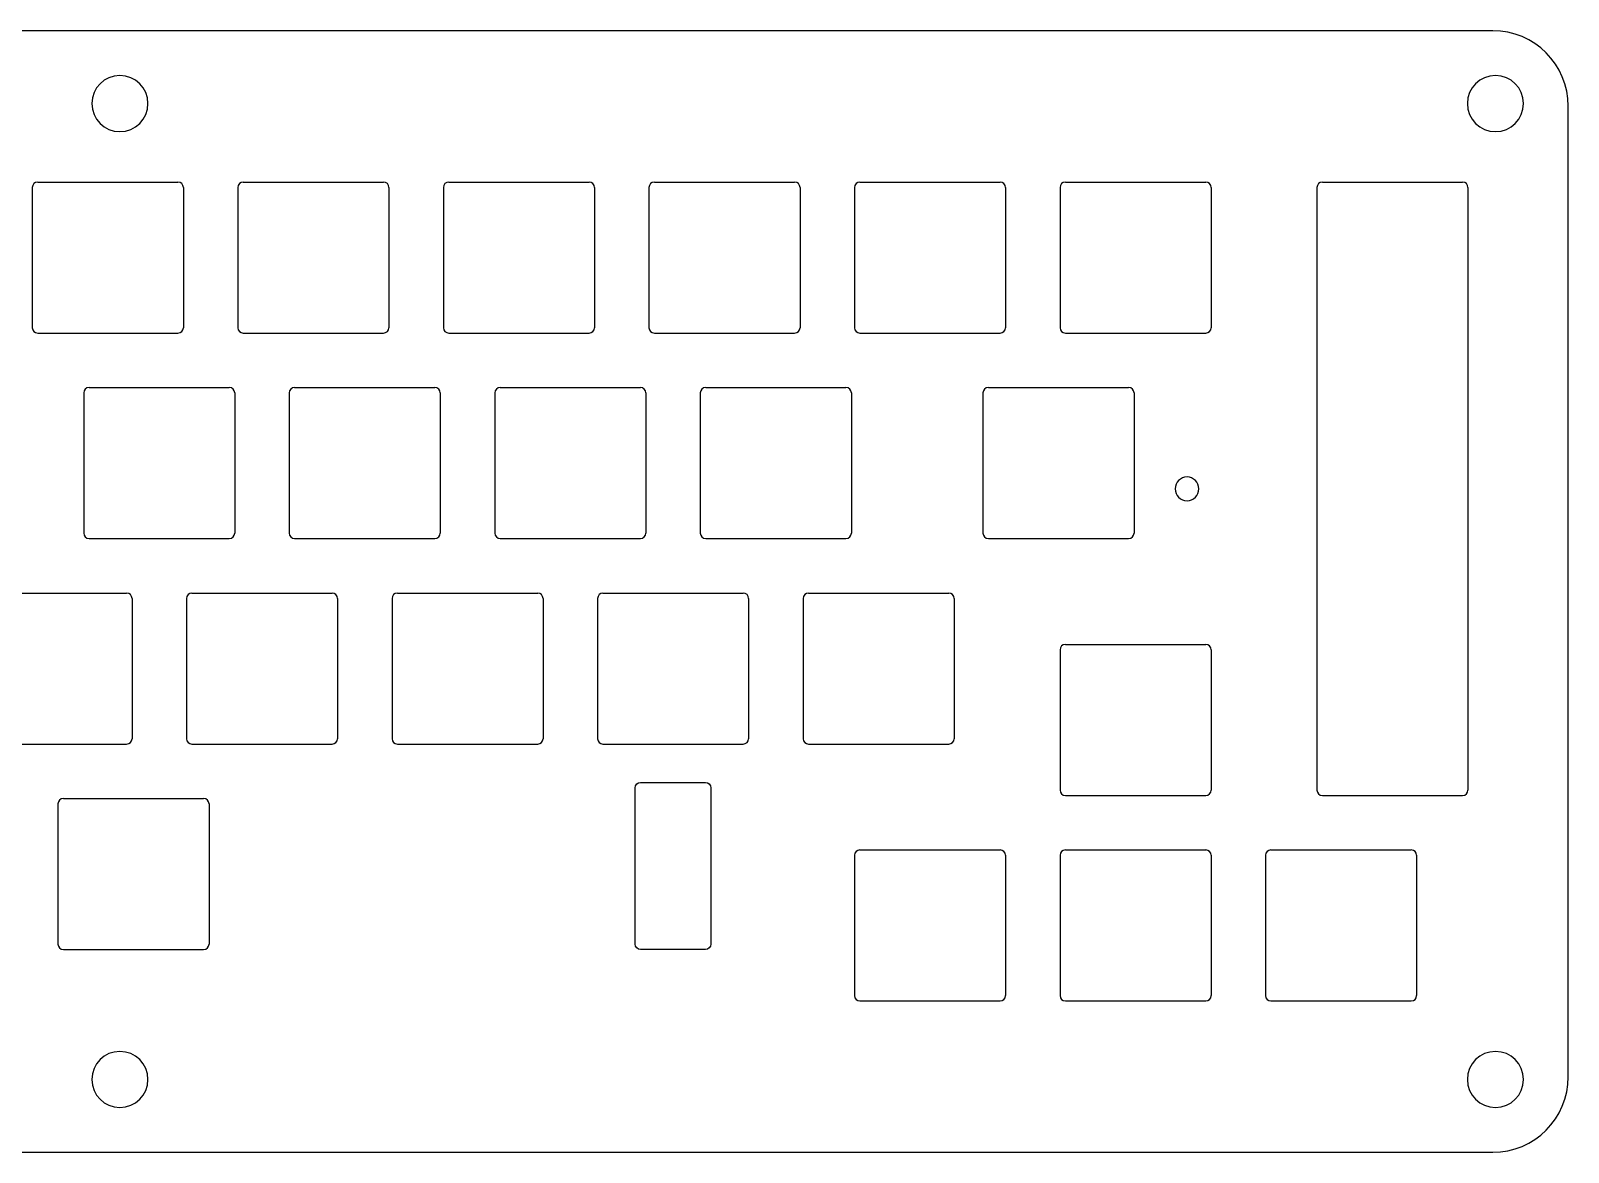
# Model space of a CAD drawing. Header units: millimetres. Extents: x 12 to 283, y -156 to -52.
# Drawn here: x 140.4 to 282.9, y -155.6 to -51.6 of the extents above; entities that cross this region are included whole.
import ezdxf

# ---------------------------------------------------------------- set-up
doc = ezdxf.new("R2010")
doc.units = ezdxf.units.MM
doc.header["$MEASUREMENT"] = 0
doc.layers.add('Layer 1', color=7, linetype='Continuous')

# ---------------------------------------------------------------- blocks, each defined once
blk = doc.blocks.new('block 50')
at = {"layer": 'Layer 1', "color": 7, "lineweight": 25, "true_color": 0xffffff}
blk.add_lwpolyline([(141.05, -65.63), (154.05, -65.63)], dxfattribs=at)
blk = doc.blocks.new('block 51')
at = {"layer": 'Layer 1', "color": 7, "lineweight": 25, "true_color": 0xffffff}
blk.add_lwpolyline([(141.05, -79.63), (154.05, -79.63)], dxfattribs=at)
blk = doc.blocks.new('block 52')
at = {"layer": 'Layer 1', "color": 7, "lineweight": 25, "true_color": 0xffffff}
blk.add_lwpolyline([(140.55, -66.13), (140.55, -79.13)], dxfattribs=at)
blk = doc.blocks.new('block 53')
at = {"layer": 'Layer 1', "color": 7, "lineweight": 25, "true_color": 0xffffff}
blk.add_lwpolyline([(154.55, -66.13), (154.55, -79.13)], dxfattribs=at)
blk = doc.blocks.new('block 54')
at = {"layer": 'Layer 1', "color": 7, "lineweight": 25, "true_color": 0xffffff}
blk.add_open_spline([(141.05, -65.63), (140.77, -65.63), (140.55, -65.85), (140.55, -66.13)], degree=3, dxfattribs=at)
blk = doc.blocks.new('block 55')
at = {"layer": 'Layer 1', "color": 7, "lineweight": 25, "true_color": 0xffffff}
blk.add_open_spline([(154.55, -66.13), (154.55, -65.85), (154.33, -65.63), (154.05, -65.63)], degree=3, dxfattribs=at)
blk = doc.blocks.new('block 56')
at = {"layer": 'Layer 1', "color": 7, "lineweight": 25, "true_color": 0xffffff}
blk.add_open_spline([(140.55, -79.13), (140.55, -79.4), (140.77, -79.63), (141.05, -79.63)], degree=3, dxfattribs=at)
blk = doc.blocks.new('block 57')
at = {"layer": 'Layer 1', "color": 7, "lineweight": 25, "true_color": 0xffffff}
blk.add_open_spline([(154.05, -79.63), (154.33, -79.63), (154.55, -79.4), (154.55, -79.13)], degree=3, dxfattribs=at)
blk = doc.blocks.new('block 58')
at = {"layer": 'Layer 1', "color": 7, "lineweight": 25, "true_color": 0xffffff}
blk.add_lwpolyline([(160.1, -65.63), (173.1, -65.63)], dxfattribs=at)
blk = doc.blocks.new('block 59')
at = {"layer": 'Layer 1', "color": 7, "lineweight": 25, "true_color": 0xffffff}
blk.add_lwpolyline([(160.1, -79.63), (173.1, -79.63)], dxfattribs=at)
blk = doc.blocks.new('block 60')
at = {"layer": 'Layer 1', "color": 7, "lineweight": 25, "true_color": 0xffffff}
blk.add_lwpolyline([(159.6, -66.13), (159.6, -79.13)], dxfattribs=at)
blk = doc.blocks.new('block 61')
at = {"layer": 'Layer 1', "color": 7, "lineweight": 25, "true_color": 0xffffff}
blk.add_lwpolyline([(173.6, -66.13), (173.6, -79.13)], dxfattribs=at)
blk = doc.blocks.new('block 62')
at = {"layer": 'Layer 1', "color": 7, "lineweight": 25, "true_color": 0xffffff}
blk.add_open_spline([(160.1, -65.63), (159.82, -65.63), (159.6, -65.85), (159.6, -66.13)], degree=3, dxfattribs=at)
blk = doc.blocks.new('block 63')
at = {"layer": 'Layer 1', "color": 7, "lineweight": 25, "true_color": 0xffffff}
blk.add_open_spline([(173.6, -66.13), (173.6, -65.85), (173.38, -65.63), (173.1, -65.63)], degree=3, dxfattribs=at)
blk = doc.blocks.new('block 64')
at = {"layer": 'Layer 1', "color": 7, "lineweight": 25, "true_color": 0xffffff}
blk.add_open_spline([(159.6, -79.13), (159.6, -79.4), (159.82, -79.63), (160.1, -79.63)], degree=3, dxfattribs=at)
blk = doc.blocks.new('block 65')
at = {"layer": 'Layer 1', "color": 7, "lineweight": 25, "true_color": 0xffffff}
blk.add_open_spline([(173.1, -79.63), (173.38, -79.63), (173.6, -79.4), (173.6, -79.13)], degree=3, dxfattribs=at)
blk = doc.blocks.new('block 66')
at = {"layer": 'Layer 1', "color": 7, "lineweight": 25, "true_color": 0xffffff}
blk.add_lwpolyline([(179.15, -65.63), (192.15, -65.63)], dxfattribs=at)
blk = doc.blocks.new('block 67')
at = {"layer": 'Layer 1', "color": 7, "lineweight": 25, "true_color": 0xffffff}
blk.add_lwpolyline([(179.15, -79.63), (192.15, -79.63)], dxfattribs=at)
blk = doc.blocks.new('block 68')
at = {"layer": 'Layer 1', "color": 7, "lineweight": 25, "true_color": 0xffffff}
blk.add_lwpolyline([(178.65, -66.13), (178.65, -79.13)], dxfattribs=at)
blk = doc.blocks.new('block 69')
at = {"layer": 'Layer 1', "color": 7, "lineweight": 25, "true_color": 0xffffff}
blk.add_lwpolyline([(192.65, -66.13), (192.65, -79.13)], dxfattribs=at)
blk = doc.blocks.new('block 70')
at = {"layer": 'Layer 1', "color": 7, "lineweight": 25, "true_color": 0xffffff}
blk.add_open_spline([(179.15, -65.63), (178.87, -65.63), (178.65, -65.85), (178.65, -66.13)], degree=3, dxfattribs=at)
blk = doc.blocks.new('block 71')
at = {"layer": 'Layer 1', "color": 7, "lineweight": 25, "true_color": 0xffffff}
blk.add_open_spline([(192.65, -66.13), (192.65, -65.85), (192.43, -65.63), (192.15, -65.63)], degree=3, dxfattribs=at)
blk = doc.blocks.new('block 72')
at = {"layer": 'Layer 1', "color": 7, "lineweight": 25, "true_color": 0xffffff}
blk.add_open_spline([(178.65, -79.13), (178.65, -79.4), (178.87, -79.63), (179.15, -79.63)], degree=3, dxfattribs=at)
blk = doc.blocks.new('block 73')
at = {"layer": 'Layer 1', "color": 7, "lineweight": 25, "true_color": 0xffffff}
blk.add_open_spline([(192.15, -79.63), (192.43, -79.63), (192.65, -79.4), (192.65, -79.13)], degree=3, dxfattribs=at)
blk = doc.blocks.new('block 74')
at = {"layer": 'Layer 1', "color": 7, "lineweight": 25, "true_color": 0xffffff}
blk.add_lwpolyline([(198.2, -65.63), (211.2, -65.63)], dxfattribs=at)
blk = doc.blocks.new('block 75')
at = {"layer": 'Layer 1', "color": 7, "lineweight": 25, "true_color": 0xffffff}
blk.add_lwpolyline([(198.2, -79.63), (211.2, -79.63)], dxfattribs=at)
blk = doc.blocks.new('block 76')
at = {"layer": 'Layer 1', "color": 7, "lineweight": 25, "true_color": 0xffffff}
blk.add_lwpolyline([(197.7, -66.13), (197.7, -79.13)], dxfattribs=at)
blk = doc.blocks.new('block 77')
at = {"layer": 'Layer 1', "color": 7, "lineweight": 25, "true_color": 0xffffff}
blk.add_lwpolyline([(211.7, -66.13), (211.7, -79.13)], dxfattribs=at)
blk = doc.blocks.new('block 78')
at = {"layer": 'Layer 1', "color": 7, "lineweight": 25, "true_color": 0xffffff}
blk.add_open_spline([(198.2, -65.63), (197.92, -65.63), (197.7, -65.85), (197.7, -66.13)], degree=3, dxfattribs=at)
blk = doc.blocks.new('block 79')
at = {"layer": 'Layer 1', "color": 7, "lineweight": 25, "true_color": 0xffffff}
blk.add_open_spline([(211.7, -66.13), (211.7, -65.85), (211.48, -65.63), (211.2, -65.63)], degree=3, dxfattribs=at)
blk = doc.blocks.new('block 80')
at = {"layer": 'Layer 1', "color": 7, "lineweight": 25, "true_color": 0xffffff}
blk.add_open_spline([(197.7, -79.13), (197.7, -79.4), (197.92, -79.63), (198.2, -79.63)], degree=3, dxfattribs=at)
blk = doc.blocks.new('block 81')
at = {"layer": 'Layer 1', "color": 7, "lineweight": 25, "true_color": 0xffffff}
blk.add_open_spline([(211.2, -79.63), (211.48, -79.63), (211.7, -79.4), (211.7, -79.13)], degree=3, dxfattribs=at)
blk = doc.blocks.new('block 82')
at = {"layer": 'Layer 1', "color": 7, "lineweight": 25, "true_color": 0xffffff}
blk.add_lwpolyline([(217.25, -65.63), (230.25, -65.63)], dxfattribs=at)
blk = doc.blocks.new('block 83')
at = {"layer": 'Layer 1', "color": 7, "lineweight": 25, "true_color": 0xffffff}
blk.add_lwpolyline([(217.25, -79.63), (230.25, -79.63)], dxfattribs=at)
blk = doc.blocks.new('block 84')
at = {"layer": 'Layer 1', "color": 7, "lineweight": 25, "true_color": 0xffffff}
blk.add_lwpolyline([(216.75, -66.13), (216.75, -79.13)], dxfattribs=at)
blk = doc.blocks.new('block 85')
at = {"layer": 'Layer 1', "color": 7, "lineweight": 25, "true_color": 0xffffff}
blk.add_lwpolyline([(230.75, -66.13), (230.75, -79.13)], dxfattribs=at)
blk = doc.blocks.new('block 86')
at = {"layer": 'Layer 1', "color": 7, "lineweight": 25, "true_color": 0xffffff}
blk.add_open_spline([(217.25, -65.63), (216.97, -65.63), (216.75, -65.85), (216.75, -66.13)], degree=3, dxfattribs=at)
blk = doc.blocks.new('block 87')
at = {"layer": 'Layer 1', "color": 7, "lineweight": 25, "true_color": 0xffffff}
blk.add_open_spline([(230.75, -66.13), (230.75, -65.85), (230.53, -65.63), (230.25, -65.63)], degree=3, dxfattribs=at)
blk = doc.blocks.new('block 88')
at = {"layer": 'Layer 1', "color": 7, "lineweight": 25, "true_color": 0xffffff}
blk.add_open_spline([(216.75, -79.13), (216.75, -79.4), (216.97, -79.63), (217.25, -79.63)], degree=3, dxfattribs=at)
blk = doc.blocks.new('block 89')
at = {"layer": 'Layer 1', "color": 7, "lineweight": 25, "true_color": 0xffffff}
blk.add_open_spline([(230.25, -79.63), (230.53, -79.63), (230.75, -79.4), (230.75, -79.13)], degree=3, dxfattribs=at)
blk = doc.blocks.new('block 90')
at = {"layer": 'Layer 1', "color": 7, "lineweight": 25, "true_color": 0xffffff}
blk.add_lwpolyline([(236.3, -65.63), (249.3, -65.63)], dxfattribs=at)
blk = doc.blocks.new('block 91')
at = {"layer": 'Layer 1', "color": 7, "lineweight": 25, "true_color": 0xffffff}
blk.add_lwpolyline([(236.3, -79.63), (249.3, -79.63)], dxfattribs=at)
blk = doc.blocks.new('block 92')
at = {"layer": 'Layer 1', "color": 7, "lineweight": 25, "true_color": 0xffffff}
blk.add_lwpolyline([(235.8, -66.13), (235.8, -79.13)], dxfattribs=at)
blk = doc.blocks.new('block 93')
at = {"layer": 'Layer 1', "color": 7, "lineweight": 25, "true_color": 0xffffff}
blk.add_lwpolyline([(249.8, -66.13), (249.8, -79.13)], dxfattribs=at)
blk = doc.blocks.new('block 94')
at = {"layer": 'Layer 1', "color": 7, "lineweight": 25, "true_color": 0xffffff}
blk.add_open_spline([(236.3, -65.63), (236.02, -65.63), (235.8, -65.85), (235.8, -66.13)], degree=3, dxfattribs=at)
blk = doc.blocks.new('block 95')
at = {"layer": 'Layer 1', "color": 7, "lineweight": 25, "true_color": 0xffffff}
blk.add_open_spline([(249.8, -66.13), (249.8, -65.85), (249.58, -65.63), (249.3, -65.63)], degree=3, dxfattribs=at)
blk = doc.blocks.new('block 96')
at = {"layer": 'Layer 1', "color": 7, "lineweight": 25, "true_color": 0xffffff}
blk.add_open_spline([(235.8, -79.13), (235.8, -79.4), (236.02, -79.63), (236.3, -79.63)], degree=3, dxfattribs=at)
blk = doc.blocks.new('block 97')
at = {"layer": 'Layer 1', "color": 7, "lineweight": 25, "true_color": 0xffffff}
blk.add_open_spline([(249.3, -79.63), (249.58, -79.63), (249.8, -79.4), (249.8, -79.13)], degree=3, dxfattribs=at)
blk = doc.blocks.new('block 98')
at = {"layer": 'Layer 1', "color": 7, "lineweight": 25, "true_color": 0xffffff}
blk.add_lwpolyline([(260.11, -65.63), (273.11, -65.63)], dxfattribs=at)
blk = doc.blocks.new('block 99')
at = {"layer": 'Layer 1', "color": 7, "lineweight": 25, "true_color": 0xffffff}
blk.add_lwpolyline([(260.11, -122.49), (273.11, -122.49)], dxfattribs=at)
blk = doc.blocks.new('block 100')
at = {"layer": 'Layer 1', "color": 7, "lineweight": 25, "true_color": 0xffffff}
blk.add_lwpolyline([(259.61, -66.13), (259.61, -121.99)], dxfattribs=at)
blk = doc.blocks.new('block 101')
at = {"layer": 'Layer 1', "color": 7, "lineweight": 25, "true_color": 0xffffff}
blk.add_open_spline([(260.11, -65.63), (259.84, -65.63), (259.61, -65.85), (259.61, -66.13)], degree=3, dxfattribs=at)
blk = doc.blocks.new('block 102')
at = {"layer": 'Layer 1', "color": 7, "lineweight": 25, "true_color": 0xffffff}
blk.add_open_spline([(273.61, -66.13), (273.61, -65.85), (273.39, -65.63), (273.11, -65.63)], degree=3, dxfattribs=at)
blk = doc.blocks.new('block 103')
at = {"layer": 'Layer 1', "color": 7, "lineweight": 25, "true_color": 0xffffff}
blk.add_open_spline([(259.61, -121.99), (259.61, -122.27), (259.84, -122.49), (260.11, -122.49)], degree=3, dxfattribs=at)
blk = doc.blocks.new('block 104')
at = {"layer": 'Layer 1', "color": 7, "lineweight": 25, "true_color": 0xffffff}
blk.add_open_spline([(273.11, -122.49), (273.39, -122.49), (273.61, -122.27), (273.61, -121.99)], degree=3, dxfattribs=at)
blk = doc.blocks.new('block 153')
at = {"layer": 'Layer 1', "color": 7, "lineweight": 25, "true_color": 0xffffff}
blk.add_lwpolyline([(145.81, -84.68), (158.81, -84.68)], dxfattribs=at)
blk = doc.blocks.new('block 154')
at = {"layer": 'Layer 1', "color": 7, "lineweight": 25, "true_color": 0xffffff}
blk.add_lwpolyline([(145.81, -98.68), (158.81, -98.68)], dxfattribs=at)
blk = doc.blocks.new('block 155')
at = {"layer": 'Layer 1', "color": 7, "lineweight": 25, "true_color": 0xffffff}
blk.add_lwpolyline([(145.31, -85.18), (145.31, -98.18)], dxfattribs=at)
blk = doc.blocks.new('block 156')
at = {"layer": 'Layer 1', "color": 7, "lineweight": 25, "true_color": 0xffffff}
blk.add_lwpolyline([(159.31, -85.18), (159.31, -98.18)], dxfattribs=at)
blk = doc.blocks.new('block 157')
at = {"layer": 'Layer 1', "color": 7, "lineweight": 25, "true_color": 0xffffff}
blk.add_open_spline([(145.81, -84.68), (145.54, -84.68), (145.31, -84.9), (145.31, -85.18)], degree=3, dxfattribs=at)
blk = doc.blocks.new('block 158')
at = {"layer": 'Layer 1', "color": 7, "lineweight": 25, "true_color": 0xffffff}
blk.add_open_spline([(159.31, -85.18), (159.31, -84.9), (159.09, -84.68), (158.81, -84.68)], degree=3, dxfattribs=at)
blk = doc.blocks.new('block 159')
at = {"layer": 'Layer 1', "color": 7, "lineweight": 25, "true_color": 0xffffff}
blk.add_open_spline([(145.31, -98.18), (145.31, -98.45), (145.54, -98.68), (145.81, -98.68)], degree=3, dxfattribs=at)
blk = doc.blocks.new('block 160')
at = {"layer": 'Layer 1', "color": 7, "lineweight": 25, "true_color": 0xffffff}
blk.add_open_spline([(158.81, -98.68), (159.09, -98.68), (159.31, -98.45), (159.31, -98.18)], degree=3, dxfattribs=at)
blk = doc.blocks.new('block 161')
at = {"layer": 'Layer 1', "color": 7, "lineweight": 25, "true_color": 0xffffff}
blk.add_lwpolyline([(164.86, -84.68), (177.86, -84.68)], dxfattribs=at)
blk = doc.blocks.new('block 162')
at = {"layer": 'Layer 1', "color": 7, "lineweight": 25, "true_color": 0xffffff}
blk.add_lwpolyline([(164.86, -98.68), (177.86, -98.68)], dxfattribs=at)
blk = doc.blocks.new('block 163')
at = {"layer": 'Layer 1', "color": 7, "lineweight": 25, "true_color": 0xffffff}
blk.add_lwpolyline([(164.36, -85.18), (164.36, -98.18)], dxfattribs=at)
blk = doc.blocks.new('block 164')
at = {"layer": 'Layer 1', "color": 7, "lineweight": 25, "true_color": 0xffffff}
blk.add_lwpolyline([(178.36, -85.18), (178.36, -98.18)], dxfattribs=at)
blk = doc.blocks.new('block 165')
at = {"layer": 'Layer 1', "color": 7, "lineweight": 25, "true_color": 0xffffff}
blk.add_open_spline([(164.86, -84.68), (164.59, -84.68), (164.36, -84.9), (164.36, -85.18)], degree=3, dxfattribs=at)
blk = doc.blocks.new('block 166')
at = {"layer": 'Layer 1', "color": 7, "lineweight": 25, "true_color": 0xffffff}
blk.add_open_spline([(178.36, -85.18), (178.36, -84.9), (178.14, -84.68), (177.86, -84.68)], degree=3, dxfattribs=at)
blk = doc.blocks.new('block 167')
at = {"layer": 'Layer 1', "color": 7, "lineweight": 25, "true_color": 0xffffff}
blk.add_open_spline([(164.36, -98.18), (164.36, -98.45), (164.59, -98.68), (164.86, -98.68)], degree=3, dxfattribs=at)
blk = doc.blocks.new('block 168')
at = {"layer": 'Layer 1', "color": 7, "lineweight": 25, "true_color": 0xffffff}
blk.add_open_spline([(177.86, -98.68), (178.14, -98.68), (178.36, -98.45), (178.36, -98.18)], degree=3, dxfattribs=at)
blk = doc.blocks.new('block 169')
at = {"layer": 'Layer 1', "color": 7, "lineweight": 25, "true_color": 0xffffff}
blk.add_lwpolyline([(183.91, -84.68), (196.91, -84.68)], dxfattribs=at)
blk = doc.blocks.new('block 170')
at = {"layer": 'Layer 1', "color": 7, "lineweight": 25, "true_color": 0xffffff}
blk.add_lwpolyline([(183.91, -98.68), (196.91, -98.68)], dxfattribs=at)
blk = doc.blocks.new('block 171')
at = {"layer": 'Layer 1', "color": 7, "lineweight": 25, "true_color": 0xffffff}
blk.add_lwpolyline([(183.41, -85.18), (183.41, -98.18)], dxfattribs=at)
blk = doc.blocks.new('block 172')
at = {"layer": 'Layer 1', "color": 7, "lineweight": 25, "true_color": 0xffffff}
blk.add_lwpolyline([(197.41, -85.18), (197.41, -98.18)], dxfattribs=at)
blk = doc.blocks.new('block 173')
at = {"layer": 'Layer 1', "color": 7, "lineweight": 25, "true_color": 0xffffff}
blk.add_open_spline([(183.91, -84.68), (183.64, -84.68), (183.41, -84.9), (183.41, -85.18)], degree=3, dxfattribs=at)
blk = doc.blocks.new('block 174')
at = {"layer": 'Layer 1', "color": 7, "lineweight": 25, "true_color": 0xffffff}
blk.add_open_spline([(197.41, -85.18), (197.41, -84.9), (197.19, -84.68), (196.91, -84.68)], degree=3, dxfattribs=at)
blk = doc.blocks.new('block 175')
at = {"layer": 'Layer 1', "color": 7, "lineweight": 25, "true_color": 0xffffff}
blk.add_open_spline([(183.41, -98.18), (183.41, -98.45), (183.64, -98.68), (183.91, -98.68)], degree=3, dxfattribs=at)
blk = doc.blocks.new('block 176')
at = {"layer": 'Layer 1', "color": 7, "lineweight": 25, "true_color": 0xffffff}
blk.add_open_spline([(196.91, -98.68), (197.19, -98.68), (197.41, -98.45), (197.41, -98.18)], degree=3, dxfattribs=at)
blk = doc.blocks.new('block 177')
at = {"layer": 'Layer 1', "color": 7, "lineweight": 25, "true_color": 0xffffff}
blk.add_lwpolyline([(202.96, -84.68), (215.96, -84.68)], dxfattribs=at)
blk = doc.blocks.new('block 178')
at = {"layer": 'Layer 1', "color": 7, "lineweight": 25, "true_color": 0xffffff}
blk.add_lwpolyline([(202.96, -98.68), (215.96, -98.68)], dxfattribs=at)
blk = doc.blocks.new('block 179')
at = {"layer": 'Layer 1', "color": 7, "lineweight": 25, "true_color": 0xffffff}
blk.add_lwpolyline([(202.46, -85.18), (202.46, -98.18)], dxfattribs=at)
blk = doc.blocks.new('block 180')
at = {"layer": 'Layer 1', "color": 7, "lineweight": 25, "true_color": 0xffffff}
blk.add_lwpolyline([(216.46, -85.18), (216.46, -98.18)], dxfattribs=at)
blk = doc.blocks.new('block 181')
at = {"layer": 'Layer 1', "color": 7, "lineweight": 25, "true_color": 0xffffff}
blk.add_open_spline([(202.96, -84.68), (202.69, -84.68), (202.46, -84.9), (202.46, -85.18)], degree=3, dxfattribs=at)
blk = doc.blocks.new('block 182')
at = {"layer": 'Layer 1', "color": 7, "lineweight": 25, "true_color": 0xffffff}
blk.add_open_spline([(216.46, -85.18), (216.46, -84.9), (216.24, -84.68), (215.96, -84.68)], degree=3, dxfattribs=at)
blk = doc.blocks.new('block 183')
at = {"layer": 'Layer 1', "color": 7, "lineweight": 25, "true_color": 0xffffff}
blk.add_open_spline([(202.46, -98.18), (202.46, -98.45), (202.69, -98.68), (202.96, -98.68)], degree=3, dxfattribs=at)
blk = doc.blocks.new('block 184')
at = {"layer": 'Layer 1', "color": 7, "lineweight": 25, "true_color": 0xffffff}
blk.add_open_spline([(215.96, -98.68), (216.24, -98.68), (216.46, -98.45), (216.46, -98.18)], degree=3, dxfattribs=at)
blk = doc.blocks.new('block 185')
at = {"layer": 'Layer 1', "color": 7, "lineweight": 25, "true_color": 0xffffff}
blk.add_lwpolyline([(229.16, -84.68), (242.16, -84.68)], dxfattribs=at)
blk = doc.blocks.new('block 186')
at = {"layer": 'Layer 1', "color": 7, "lineweight": 25, "true_color": 0xffffff}
blk.add_lwpolyline([(229.16, -98.68), (242.16, -98.68)], dxfattribs=at)
blk = doc.blocks.new('block 187')
at = {"layer": 'Layer 1', "color": 7, "lineweight": 25, "true_color": 0xffffff}
blk.add_lwpolyline([(228.66, -85.18), (228.66, -98.18)], dxfattribs=at)
blk = doc.blocks.new('block 188')
at = {"layer": 'Layer 1', "color": 7, "lineweight": 25, "true_color": 0xffffff}
blk.add_lwpolyline([(242.66, -85.18), (242.66, -98.18)], dxfattribs=at)
blk = doc.blocks.new('block 189')
at = {"layer": 'Layer 1', "color": 7, "lineweight": 25, "true_color": 0xffffff}
blk.add_open_spline([(229.16, -84.68), (228.88, -84.68), (228.66, -84.9), (228.66, -85.18)], degree=3, dxfattribs=at)
blk = doc.blocks.new('block 190')
at = {"layer": 'Layer 1', "color": 7, "lineweight": 25, "true_color": 0xffffff}
blk.add_open_spline([(242.66, -85.18), (242.66, -84.9), (242.43, -84.68), (242.16, -84.68)], degree=3, dxfattribs=at)
blk = doc.blocks.new('block 191')
at = {"layer": 'Layer 1', "color": 7, "lineweight": 25, "true_color": 0xffffff}
blk.add_open_spline([(228.66, -98.18), (228.66, -98.45), (228.88, -98.68), (229.16, -98.68)], degree=3, dxfattribs=at)
blk = doc.blocks.new('block 192')
at = {"layer": 'Layer 1', "color": 7, "lineweight": 25, "true_color": 0xffffff}
blk.add_open_spline([(242.16, -98.68), (242.43, -98.68), (242.66, -98.45), (242.66, -98.18)], degree=3, dxfattribs=at)
blk = doc.blocks.new('block 233')
at = {"layer": 'Layer 1', "color": 7, "lineweight": 25, "true_color": 0xffffff}
blk.add_lwpolyline([(136.29, -103.73), (149.29, -103.73)], dxfattribs=at)
blk = doc.blocks.new('block 234')
at = {"layer": 'Layer 1', "color": 7, "lineweight": 25, "true_color": 0xffffff}
blk.add_lwpolyline([(136.29, -117.73), (149.29, -117.73)], dxfattribs=at)
blk = doc.blocks.new('block 236')
at = {"layer": 'Layer 1', "color": 7, "lineweight": 25, "true_color": 0xffffff}
blk.add_lwpolyline([(149.79, -104.23), (149.79, -117.23)], dxfattribs=at)
blk = doc.blocks.new('block 238')
at = {"layer": 'Layer 1', "color": 7, "lineweight": 25, "true_color": 0xffffff}
blk.add_open_spline([(149.79, -104.23), (149.79, -103.95), (149.56, -103.73), (149.29, -103.73)], degree=3, dxfattribs=at)
blk = doc.blocks.new('block 240')
at = {"layer": 'Layer 1', "color": 7, "lineweight": 25, "true_color": 0xffffff}
blk.add_open_spline([(149.29, -117.73), (149.56, -117.73), (149.79, -117.5), (149.79, -117.23)], degree=3, dxfattribs=at)
blk = doc.blocks.new('block 241')
at = {"layer": 'Layer 1', "color": 7, "lineweight": 25, "true_color": 0xffffff}
blk.add_lwpolyline([(155.34, -103.73), (168.34, -103.73)], dxfattribs=at)
blk = doc.blocks.new('block 242')
at = {"layer": 'Layer 1', "color": 7, "lineweight": 25, "true_color": 0xffffff}
blk.add_lwpolyline([(155.34, -117.73), (168.34, -117.73)], dxfattribs=at)
blk = doc.blocks.new('block 243')
at = {"layer": 'Layer 1', "color": 7, "lineweight": 25, "true_color": 0xffffff}
blk.add_lwpolyline([(154.84, -104.23), (154.84, -117.23)], dxfattribs=at)
blk = doc.blocks.new('block 244')
at = {"layer": 'Layer 1', "color": 7, "lineweight": 25, "true_color": 0xffffff}
blk.add_lwpolyline([(168.84, -104.23), (168.84, -117.23)], dxfattribs=at)
blk = doc.blocks.new('block 245')
at = {"layer": 'Layer 1', "color": 7, "lineweight": 25, "true_color": 0xffffff}
blk.add_open_spline([(155.34, -103.73), (155.06, -103.73), (154.84, -103.95), (154.84, -104.23)], degree=3, dxfattribs=at)
blk = doc.blocks.new('block 246')
at = {"layer": 'Layer 1', "color": 7, "lineweight": 25, "true_color": 0xffffff}
blk.add_open_spline([(168.84, -104.23), (168.84, -103.95), (168.61, -103.73), (168.34, -103.73)], degree=3, dxfattribs=at)
blk = doc.blocks.new('block 247')
at = {"layer": 'Layer 1', "color": 7, "lineweight": 25, "true_color": 0xffffff}
blk.add_open_spline([(154.84, -117.23), (154.84, -117.5), (155.06, -117.73), (155.34, -117.73)], degree=3, dxfattribs=at)
blk = doc.blocks.new('block 248')
at = {"layer": 'Layer 1', "color": 7, "lineweight": 25, "true_color": 0xffffff}
blk.add_open_spline([(168.34, -117.73), (168.61, -117.73), (168.84, -117.5), (168.84, -117.23)], degree=3, dxfattribs=at)
blk = doc.blocks.new('block 249')
at = {"layer": 'Layer 1', "color": 7, "lineweight": 25, "true_color": 0xffffff}
blk.add_lwpolyline([(174.39, -103.73), (187.39, -103.73)], dxfattribs=at)
blk = doc.blocks.new('block 250')
at = {"layer": 'Layer 1', "color": 7, "lineweight": 25, "true_color": 0xffffff}
blk.add_lwpolyline([(174.39, -117.73), (187.39, -117.73)], dxfattribs=at)
blk = doc.blocks.new('block 251')
at = {"layer": 'Layer 1', "color": 7, "lineweight": 25, "true_color": 0xffffff}
blk.add_lwpolyline([(173.89, -104.23), (173.89, -117.23)], dxfattribs=at)
blk = doc.blocks.new('block 252')
at = {"layer": 'Layer 1', "color": 7, "lineweight": 25, "true_color": 0xffffff}
blk.add_lwpolyline([(187.89, -104.23), (187.89, -117.23)], dxfattribs=at)
blk = doc.blocks.new('block 253')
at = {"layer": 'Layer 1', "color": 7, "lineweight": 25, "true_color": 0xffffff}
blk.add_open_spline([(174.39, -103.73), (174.11, -103.73), (173.89, -103.95), (173.89, -104.23)], degree=3, dxfattribs=at)
blk = doc.blocks.new('block 254')
at = {"layer": 'Layer 1', "color": 7, "lineweight": 25, "true_color": 0xffffff}
blk.add_open_spline([(187.89, -104.23), (187.89, -103.95), (187.66, -103.73), (187.39, -103.73)], degree=3, dxfattribs=at)
blk = doc.blocks.new('block 255')
at = {"layer": 'Layer 1', "color": 7, "lineweight": 25, "true_color": 0xffffff}
blk.add_open_spline([(173.89, -117.23), (173.89, -117.5), (174.11, -117.73), (174.39, -117.73)], degree=3, dxfattribs=at)
blk = doc.blocks.new('block 256')
at = {"layer": 'Layer 1', "color": 7, "lineweight": 25, "true_color": 0xffffff}
blk.add_open_spline([(187.39, -117.73), (187.66, -117.73), (187.89, -117.5), (187.89, -117.23)], degree=3, dxfattribs=at)
blk = doc.blocks.new('block 257')
at = {"layer": 'Layer 1', "color": 7, "lineweight": 25, "true_color": 0xffffff}
blk.add_lwpolyline([(193.44, -103.73), (206.44, -103.73)], dxfattribs=at)
blk = doc.blocks.new('block 258')
at = {"layer": 'Layer 1', "color": 7, "lineweight": 25, "true_color": 0xffffff}
blk.add_lwpolyline([(193.44, -117.73), (206.44, -117.73)], dxfattribs=at)
blk = doc.blocks.new('block 259')
at = {"layer": 'Layer 1', "color": 7, "lineweight": 25, "true_color": 0xffffff}
blk.add_lwpolyline([(192.94, -104.23), (192.94, -117.23)], dxfattribs=at)
blk = doc.blocks.new('block 260')
at = {"layer": 'Layer 1', "color": 7, "lineweight": 25, "true_color": 0xffffff}
blk.add_lwpolyline([(206.94, -104.23), (206.94, -117.23)], dxfattribs=at)
blk = doc.blocks.new('block 261')
at = {"layer": 'Layer 1', "color": 7, "lineweight": 25, "true_color": 0xffffff}
blk.add_open_spline([(193.44, -103.73), (193.16, -103.73), (192.94, -103.95), (192.94, -104.23)], degree=3, dxfattribs=at)
blk = doc.blocks.new('block 262')
at = {"layer": 'Layer 1', "color": 7, "lineweight": 25, "true_color": 0xffffff}
blk.add_open_spline([(206.94, -104.23), (206.94, -103.95), (206.71, -103.73), (206.44, -103.73)], degree=3, dxfattribs=at)
blk = doc.blocks.new('block 263')
at = {"layer": 'Layer 1', "color": 7, "lineweight": 25, "true_color": 0xffffff}
blk.add_open_spline([(192.94, -117.23), (192.94, -117.5), (193.16, -117.73), (193.44, -117.73)], degree=3, dxfattribs=at)
blk = doc.blocks.new('block 264')
at = {"layer": 'Layer 1', "color": 7, "lineweight": 25, "true_color": 0xffffff}
blk.add_open_spline([(206.44, -117.73), (206.71, -117.73), (206.94, -117.5), (206.94, -117.23)], degree=3, dxfattribs=at)
blk = doc.blocks.new('block 265')
at = {"layer": 'Layer 1', "color": 7, "lineweight": 25, "true_color": 0xffffff}
blk.add_lwpolyline([(212.49, -103.73), (225.49, -103.73)], dxfattribs=at)
blk = doc.blocks.new('block 266')
at = {"layer": 'Layer 1', "color": 7, "lineweight": 25, "true_color": 0xffffff}
blk.add_lwpolyline([(212.49, -117.73), (225.49, -117.73)], dxfattribs=at)
blk = doc.blocks.new('block 267')
at = {"layer": 'Layer 1', "color": 7, "lineweight": 25, "true_color": 0xffffff}
blk.add_lwpolyline([(211.99, -104.23), (211.99, -117.23)], dxfattribs=at)
blk = doc.blocks.new('block 268')
at = {"layer": 'Layer 1', "color": 7, "lineweight": 25, "true_color": 0xffffff}
blk.add_lwpolyline([(225.99, -104.23), (225.99, -117.23)], dxfattribs=at)
blk = doc.blocks.new('block 269')
at = {"layer": 'Layer 1', "color": 7, "lineweight": 25, "true_color": 0xffffff}
blk.add_open_spline([(212.49, -103.73), (212.21, -103.73), (211.99, -103.95), (211.99, -104.23)], degree=3, dxfattribs=at)
blk = doc.blocks.new('block 270')
at = {"layer": 'Layer 1', "color": 7, "lineweight": 25, "true_color": 0xffffff}
blk.add_open_spline([(225.99, -104.23), (225.99, -103.95), (225.76, -103.73), (225.49, -103.73)], degree=3, dxfattribs=at)
blk = doc.blocks.new('block 271')
at = {"layer": 'Layer 1', "color": 7, "lineweight": 25, "true_color": 0xffffff}
blk.add_open_spline([(211.99, -117.23), (211.99, -117.5), (212.21, -117.73), (212.49, -117.73)], degree=3, dxfattribs=at)
blk = doc.blocks.new('block 272')
at = {"layer": 'Layer 1', "color": 7, "lineweight": 25, "true_color": 0xffffff}
blk.add_open_spline([(225.49, -117.73), (225.76, -117.73), (225.99, -117.5), (225.99, -117.23)], degree=3, dxfattribs=at)
blk = doc.blocks.new('block 273')
at = {"layer": 'Layer 1', "color": 7, "lineweight": 25, "true_color": 0xffffff}
blk.add_lwpolyline([(236.3, -108.49), (249.3, -108.49)], dxfattribs=at)
blk = doc.blocks.new('block 274')
at = {"layer": 'Layer 1', "color": 7, "lineweight": 25, "true_color": 0xffffff}
blk.add_lwpolyline([(236.3, -122.49), (249.3, -122.49)], dxfattribs=at)
blk = doc.blocks.new('block 275')
at = {"layer": 'Layer 1', "color": 7, "lineweight": 25, "true_color": 0xffffff}
blk.add_lwpolyline([(235.8, -108.99), (235.8, -121.99)], dxfattribs=at)
blk = doc.blocks.new('block 276')
at = {"layer": 'Layer 1', "color": 7, "lineweight": 25, "true_color": 0xffffff}
blk.add_lwpolyline([(249.8, -108.99), (249.8, -121.99)], dxfattribs=at)
blk = doc.blocks.new('block 277')
at = {"layer": 'Layer 1', "color": 7, "lineweight": 25, "true_color": 0xffffff}
blk.add_open_spline([(236.3, -108.49), (236.02, -108.49), (235.8, -108.71), (235.8, -108.99)], degree=3, dxfattribs=at)
blk = doc.blocks.new('block 278')
at = {"layer": 'Layer 1', "color": 7, "lineweight": 25, "true_color": 0xffffff}
blk.add_open_spline([(249.8, -108.99), (249.8, -108.71), (249.58, -108.49), (249.3, -108.49)], degree=3, dxfattribs=at)
blk = doc.blocks.new('block 279')
at = {"layer": 'Layer 1', "color": 7, "lineweight": 25, "true_color": 0xffffff}
blk.add_open_spline([(235.8, -121.99), (235.8, -122.27), (236.02, -122.49), (236.3, -122.49)], degree=3, dxfattribs=at)
blk = doc.blocks.new('block 280')
at = {"layer": 'Layer 1', "color": 7, "lineweight": 25, "true_color": 0xffffff}
blk.add_open_spline([(249.3, -122.49), (249.58, -122.49), (249.8, -122.27), (249.8, -121.99)], degree=3, dxfattribs=at)
blk = doc.blocks.new('block 297')
at = {"layer": 'Layer 1', "color": 7, "lineweight": 25, "true_color": 0xffffff}
blk.add_lwpolyline([(143.43, -122.78), (156.43, -122.78)], dxfattribs=at)
blk = doc.blocks.new('block 298')
at = {"layer": 'Layer 1', "color": 7, "lineweight": 25, "true_color": 0xffffff}
blk.add_lwpolyline([(143.43, -136.78), (156.43, -136.78)], dxfattribs=at)
blk = doc.blocks.new('block 299')
at = {"layer": 'Layer 1', "color": 7, "lineweight": 25, "true_color": 0xffffff}
blk.add_lwpolyline([(142.93, -123.28), (142.93, -136.28)], dxfattribs=at)
blk = doc.blocks.new('block 300')
at = {"layer": 'Layer 1', "color": 7, "lineweight": 25, "true_color": 0xffffff}
blk.add_lwpolyline([(156.93, -123.28), (156.93, -136.28)], dxfattribs=at)
blk = doc.blocks.new('block 301')
at = {"layer": 'Layer 1', "color": 7, "lineweight": 25, "true_color": 0xffffff}
blk.add_open_spline([(143.43, -122.78), (143.15, -122.78), (142.93, -123), (142.93, -123.28)], degree=3, dxfattribs=at)
blk = doc.blocks.new('block 302')
at = {"layer": 'Layer 1', "color": 7, "lineweight": 25, "true_color": 0xffffff}
blk.add_open_spline([(156.93, -123.28), (156.93, -123), (156.71, -122.78), (156.43, -122.78)], degree=3, dxfattribs=at)
blk = doc.blocks.new('block 303')
at = {"layer": 'Layer 1', "color": 7, "lineweight": 25, "true_color": 0xffffff}
blk.add_open_spline([(142.93, -136.28), (142.93, -136.55), (143.15, -136.78), (143.43, -136.78)], degree=3, dxfattribs=at)
blk = doc.blocks.new('block 304')
at = {"layer": 'Layer 1', "color": 7, "lineweight": 25, "true_color": 0xffffff}
blk.add_open_spline([(156.43, -136.78), (156.71, -136.78), (156.93, -136.55), (156.93, -136.28)], degree=3, dxfattribs=at)
blk = doc.blocks.new('block 305')
at = {"layer": 'Layer 1', "color": 7, "lineweight": 25, "true_color": 0xffffff}
blk.add_lwpolyline([(217.25, -127.54), (230.25, -127.54)], dxfattribs=at)
blk = doc.blocks.new('block 306')
at = {"layer": 'Layer 1', "color": 7, "lineweight": 25, "true_color": 0xffffff}
blk.add_lwpolyline([(217.25, -141.54), (230.25, -141.54)], dxfattribs=at)
blk = doc.blocks.new('block 307')
at = {"layer": 'Layer 1', "color": 7, "lineweight": 25, "true_color": 0xffffff}
blk.add_lwpolyline([(216.75, -128.04), (216.75, -141.04)], dxfattribs=at)
blk = doc.blocks.new('block 308')
at = {"layer": 'Layer 1', "color": 7, "lineweight": 25, "true_color": 0xffffff}
blk.add_lwpolyline([(230.75, -128.04), (230.75, -141.04)], dxfattribs=at)
blk = doc.blocks.new('block 309')
at = {"layer": 'Layer 1', "color": 7, "lineweight": 25, "true_color": 0xffffff}
blk.add_open_spline([(217.25, -127.54), (216.97, -127.54), (216.75, -127.76), (216.75, -128.04)], degree=3, dxfattribs=at)
blk = doc.blocks.new('block 310')
at = {"layer": 'Layer 1', "color": 7, "lineweight": 25, "true_color": 0xffffff}
blk.add_open_spline([(230.75, -128.04), (230.75, -127.76), (230.53, -127.54), (230.25, -127.54)], degree=3, dxfattribs=at)
blk = doc.blocks.new('block 311')
at = {"layer": 'Layer 1', "color": 7, "lineweight": 25, "true_color": 0xffffff}
blk.add_open_spline([(216.75, -141.04), (216.75, -141.32), (216.97, -141.54), (217.25, -141.54)], degree=3, dxfattribs=at)
blk = doc.blocks.new('block 312')
at = {"layer": 'Layer 1', "color": 7, "lineweight": 25, "true_color": 0xffffff}
blk.add_open_spline([(230.25, -141.54), (230.53, -141.54), (230.75, -141.32), (230.75, -141.04)], degree=3, dxfattribs=at)
blk = doc.blocks.new('block 313')
at = {"layer": 'Layer 1', "color": 7, "lineweight": 25, "true_color": 0xffffff}
blk.add_lwpolyline([(236.3, -127.54), (249.3, -127.54)], dxfattribs=at)
blk = doc.blocks.new('block 314')
at = {"layer": 'Layer 1', "color": 7, "lineweight": 25, "true_color": 0xffffff}
blk.add_lwpolyline([(236.3, -141.54), (249.3, -141.54)], dxfattribs=at)
blk = doc.blocks.new('block 315')
at = {"layer": 'Layer 1', "color": 7, "lineweight": 25, "true_color": 0xffffff}
blk.add_lwpolyline([(235.8, -128.04), (235.8, -141.04)], dxfattribs=at)
blk = doc.blocks.new('block 316')
at = {"layer": 'Layer 1', "color": 7, "lineweight": 25, "true_color": 0xffffff}
blk.add_lwpolyline([(249.8, -128.04), (249.8, -141.04)], dxfattribs=at)
blk = doc.blocks.new('block 317')
at = {"layer": 'Layer 1', "color": 7, "lineweight": 25, "true_color": 0xffffff}
blk.add_open_spline([(236.3, -127.54), (236.02, -127.54), (235.8, -127.76), (235.8, -128.04)], degree=3, dxfattribs=at)
blk = doc.blocks.new('block 318')
at = {"layer": 'Layer 1', "color": 7, "lineweight": 25, "true_color": 0xffffff}
blk.add_open_spline([(249.8, -128.04), (249.8, -127.76), (249.58, -127.54), (249.3, -127.54)], degree=3, dxfattribs=at)
blk = doc.blocks.new('block 319')
at = {"layer": 'Layer 1', "color": 7, "lineweight": 25, "true_color": 0xffffff}
blk.add_open_spline([(235.8, -141.04), (235.8, -141.32), (236.02, -141.54), (236.3, -141.54)], degree=3, dxfattribs=at)
blk = doc.blocks.new('block 320')
at = {"layer": 'Layer 1', "color": 7, "lineweight": 25, "true_color": 0xffffff}
blk.add_open_spline([(249.3, -141.54), (249.58, -141.54), (249.8, -141.32), (249.8, -141.04)], degree=3, dxfattribs=at)
blk = doc.blocks.new('block 321')
at = {"layer": 'Layer 1', "color": 7, "lineweight": 25, "true_color": 0xffffff}
blk.add_lwpolyline([(255.35, -127.54), (268.35, -127.54)], dxfattribs=at)
blk = doc.blocks.new('block 322')
at = {"layer": 'Layer 1', "color": 7, "lineweight": 25, "true_color": 0xffffff}
blk.add_lwpolyline([(255.35, -141.54), (268.35, -141.54)], dxfattribs=at)
blk = doc.blocks.new('block 323')
at = {"layer": 'Layer 1', "color": 7, "lineweight": 25, "true_color": 0xffffff}
blk.add_lwpolyline([(254.85, -128.04), (254.85, -141.04)], dxfattribs=at)
blk = doc.blocks.new('block 324')
at = {"layer": 'Layer 1', "color": 7, "lineweight": 25, "true_color": 0xffffff}
blk.add_lwpolyline([(268.85, -128.04), (268.85, -141.04)], dxfattribs=at)
blk = doc.blocks.new('block 325')
at = {"layer": 'Layer 1', "color": 7, "lineweight": 25, "true_color": 0xffffff}
blk.add_open_spline([(255.35, -127.54), (255.07, -127.54), (254.85, -127.76), (254.85, -128.04)], degree=3, dxfattribs=at)
blk = doc.blocks.new('block 326')
at = {"layer": 'Layer 1', "color": 7, "lineweight": 25, "true_color": 0xffffff}
blk.add_open_spline([(268.85, -128.04), (268.85, -127.76), (268.63, -127.54), (268.35, -127.54)], degree=3, dxfattribs=at)
blk = doc.blocks.new('block 327')
at = {"layer": 'Layer 1', "color": 7, "lineweight": 25, "true_color": 0xffffff}
blk.add_open_spline([(254.85, -141.04), (254.85, -141.32), (255.07, -141.54), (255.35, -141.54)], degree=3, dxfattribs=at)
blk = doc.blocks.new('block 328')
at = {"layer": 'Layer 1', "color": 7, "lineweight": 25, "true_color": 0xffffff}
blk.add_open_spline([(268.35, -141.54), (268.63, -141.54), (268.85, -141.32), (268.85, -141.04)], degree=3, dxfattribs=at)
blk = doc.blocks.new('block 329')
at = {"layer": 'Layer 1', "color": 7, "lineweight": 25, "true_color": 0xffffff}
blk.add_open_spline([(246.47, -94.07), (246.47, -93.46), (246.96, -92.97), (247.57, -92.97), (248.17, -92.97), (248.67, -93.46), (248.67, -94.07), (248.67, -94.68), (248.17, -95.17), (247.57, -95.17), (246.96, -95.17), (246.47, -94.68), (246.47, -94.07), (246.47, -94.07), (246.47, -94.07), (246.47, -94.07)], degree=3, knots=[0, 0, 0, 0, 1, 1, 1, 2, 2, 2, 3, 3, 3, 4, 4, 4, 5, 5, 5, 5], dxfattribs=at)

msp = doc.modelspace()

# ---------------------------------------------------------------- linework, layer by layer
at = {"layer": 'Layer 1', "color": 7, "lineweight": 25, "true_color": 0xffffff}
msp.add_lwpolyline([(273.61, -66.13), (273.61, -121.99)], dxfattribs=at)
for points, knots in [([(19.22, -155.57), (15.36, -155.57), (12.22, -152.43), (12.22, -148.57), (12.22, -148.57), (12.22, -58.6), (12.22, -58.6), (12.22, -54.74), (15.36, -51.6), (19.22, -51.6), (19.22, -51.6), (275.9, -51.6), (275.9, -51.6), (279.77, -51.6), (282.9, -54.74), (282.9, -58.6), (282.9, -58.6), (282.9, -148.57), (282.9, -148.57), (282.9, -152.43), (279.77, -155.57), (275.9, -155.57), (275.9, -155.57), (19.22, -155.57), (19.22, -155.57)], [0, 0, 0, 0, 1, 1, 1, 2, 2, 2, 3, 3, 3, 4, 4, 4, 5, 5, 5, 6, 6, 6, 7, 7, 7, 8, 8, 8, 8]), ([(151.27, -58.35), (151.27, -59.79), (150.1, -60.95), (148.67, -60.95), (147.23, -60.95), (146.07, -59.79), (146.07, -58.35), (146.07, -56.92), (147.23, -55.75), (148.67, -55.75), (150.1, -55.75), (151.27, -56.92), (151.27, -58.35)], [0, 0, 0, 0, 1, 1, 1, 2, 2, 2, 3, 3, 3, 4, 4, 4, 4]), ([(278.75, -58.35), (278.75, -59.79), (277.59, -60.95), (276.15, -60.95), (274.72, -60.95), (273.55, -59.79), (273.55, -58.35), (273.55, -56.92), (274.72, -55.75), (276.15, -55.75), (277.59, -55.75), (278.75, -56.92), (278.75, -58.35)], [0, 0, 0, 0, 1, 1, 1, 2, 2, 2, 3, 3, 3, 4, 4, 4, 4]), ([(202.93, -121.28), (202.93, -121.28), (196.93, -121.28), (196.93, -121.28), (196.65, -121.28), (196.43, -121.5), (196.43, -121.78), (196.43, -121.78), (196.43, -136.28), (196.43, -136.28), (196.43, -136.55), (196.65, -136.78), (196.93, -136.78), (196.93, -136.78), (202.93, -136.78), (202.93, -136.78), (203.21, -136.78), (203.43, -136.55), (203.43, -136.28), (203.43, -136.28), (203.43, -121.78), (203.43, -121.78), (203.43, -121.5), (203.21, -121.28), (202.93, -121.28)], [0, 0, 0, 0, 1, 1, 1, 2, 2, 2, 3, 3, 3, 4, 4, 4, 5, 5, 5, 6, 6, 6, 7, 7, 7, 8, 8, 8, 8]), ([(151.27, -148.82), (151.27, -150.25), (150.1, -151.42), (148.67, -151.42), (147.23, -151.42), (146.07, -150.25), (146.07, -148.82), (146.07, -147.38), (147.23, -146.22), (148.67, -146.22), (150.1, -146.22), (151.27, -147.38), (151.27, -148.82)], [0, 0, 0, 0, 1, 1, 1, 2, 2, 2, 3, 3, 3, 4, 4, 4, 4]), ([(278.75, -148.82), (278.75, -150.25), (277.59, -151.42), (276.15, -151.42), (274.72, -151.42), (273.55, -150.25), (273.55, -148.82), (273.55, -147.38), (274.72, -146.22), (276.15, -146.22), (277.59, -146.22), (278.75, -147.38), (278.75, -148.82)], [0, 0, 0, 0, 1, 1, 1, 2, 2, 2, 3, 3, 3, 4, 4, 4, 4])]:
    msp.add_open_spline(points, degree=3, knots=knots, dxfattribs=at)

# ---------------------------------------------------------------- block references
at = {"layer": 'Layer 1'}
for name in ['block 54', 'block 52', 'block 50', 'block 55', 'block 53', 'block 62', 'block 60', 'block 58', 'block 63', 'block 61', 'block 70', 'block 68', 'block 66', 'block 71', 'block 69', 'block 78', 'block 76', 'block 74', 'block 79', 'block 77', 'block 86', 'block 84', 'block 82', 'block 87', 'block 85', 'block 94', 'block 92', 'block 90', 'block 95', 'block 93', 'block 101', 'block 100', 'block 98', 'block 102', 'block 56', 'block 51', 'block 57', 'block 64', 'block 59', 'block 65', 'block 72', 'block 67', 'block 73', 'block 80', 'block 75', 'block 81', 'block 88', 'block 83', 'block 89', 'block 96', 'block 91', 'block 97', 'block 157', 'block 155', 'block 153', 'block 158', 'block 156', 'block 165', 'block 163', 'block 161', 'block 166', 'block 164', 'block 173', 'block 171', 'block 169', 'block 174', 'block 172', 'block 181', 'block 179', 'block 177', 'block 182', 'block 180', 'block 189', 'block 187', 'block 185', 'block 190', 'block 188', 'block 329', 'block 159', 'block 160', 'block 167', 'block 168', 'block 175', 'block 176', 'block 183', 'block 184', 'block 191', 'block 192', 'block 154', 'block 162', 'block 170', 'block 178', 'block 186', 'block 233', 'block 238', 'block 245', 'block 241', 'block 246', 'block 253', 'block 249', 'block 254', 'block 261', 'block 257', 'block 262', 'block 269', 'block 265', 'block 270', 'block 236', 'block 243', 'block 244', 'block 251', 'block 252', 'block 259', 'block 260', 'block 267', 'block 268', 'block 277', 'block 275', 'block 273', 'block 278', 'block 276', 'block 234', 'block 240', 'block 247', 'block 242', 'block 248', 'block 255', 'block 250', 'block 256', 'block 263', 'block 258', 'block 264', 'block 271', 'block 266', 'block 272', 'block 279', 'block 274', 'block 280', 'block 103', 'block 99', 'block 104', 'block 301', 'block 299', 'block 297', 'block 302', 'block 300', 'block 309', 'block 307', 'block 305', 'block 310', 'block 308', 'block 317', 'block 315', 'block 313', 'block 318', 'block 316', 'block 325', 'block 323', 'block 321', 'block 326', 'block 324', 'block 303', 'block 298', 'block 304', 'block 311', 'block 312', 'block 319', 'block 320', 'block 327', 'block 328', 'block 306', 'block 314', 'block 322']:
    msp.add_blockref(name, (0, 0), dxfattribs=at)

doc.saveas('drawing.dxf')
